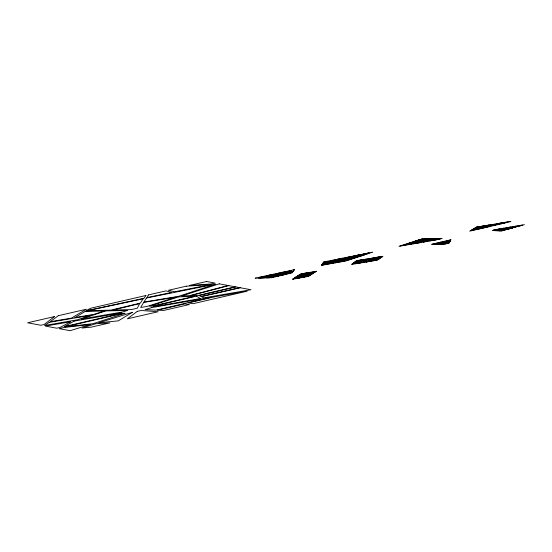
<?xml version="1.0" encoding="UTF-8"?>
<svg xmlns="http://www.w3.org/2000/svg" width="552" height="552" viewBox="0 0 552 552"><rect width="100%" height="100%" fill="white"/><g stroke="black" fill="none" stroke-linecap="round" stroke-linejoin="round"><path stroke-width="0.83" d="M281.727 273.316L280.195 273.633M339.404 258.805L337.927 259.261L338.825 259.688L343.944 258.488L342.026 258.281M324.976 262.366C332.649 260.51 325.901 262.552 323.244 262.731M445.278 241.817L446.216 241.548L445.54 241.838M285.053 272.929L285.294 271.674L286.447 272.315L278.684 273.944L277.283 274.13L276.904 273.613L282.948 272.336M328.661 262.096L328.578 262.504L325.08 263.2L325.3 262.773M339.356 259.868L336.044 260.523M446.644 243.066L441.759 243.487M446.285 243.135L446.651 242.349M329.71 263.09L330.02 262.379M445.402 242.114L445.574 241.755M447.258 241.417L448.838 240.617L446.83 240.72M447.596 242.611L446.333 243.004M448.314 242.314L447.707 242.438M449.804 240.907L448.714 243.094L445.195 243.908L435.825 244.129M445.788 242.038L443.822 242.908M331.076 261.607L330.827 262.055L334.222 261.372L334.609 260.889M291.277 271.984L291.028 272.433L292.615 272.115M284.577 271.825L283.887 271.977M289.938 272.253L288.586 272.522M446.913 241.817L448.065 241.59M321.561 265.257L323.762 261.945L372.683 252.133L345.435 261.075L321.561 265.257L331.821 263.242M287.447 272.46L285.101 272.688M323.396 263.159L321.754 264.967M285.032 273.757L287.447 273.281L287.923 272.653M288.51 273.074L288.158 273.026L288.986 272.44M290.49 272.688L285.584 274.178M325.328 261.634L323.672 262.076M302.786 274.358L301.316 275.386M308.547 274.42L305.132 275.296L308.678 274.641M498.615 229.087L502.189 228.852L501.871 229.018M298.018 277.07L297.107 277.235M311.928 272.667L308.506 273.454M332.663 263.311L336.444 261.827M296.479 278.111L297.852 277.863L295.072 278.498L296.707 277.932M304.476 274.047L303.131 275.048M374.008 259.198L373.552 259.543L376.864 258.936L376.16 259.405M380.528 257.667L382.35 256.701M298.611 276.959L297.142 277.49M331.435 263.525L332.918 262.448L337.686 261.607M309.838 272.377L308.596 273.274L314.964 272.115M306.484 274.799L313.308 273.178M308.872 274.358L309.341 274.02L307.16 274.31M369.95 260.744L368.577 261.096L368.895 260.923M312.618 272.274L314.875 271.819L309.12 272.888M304.042 274.13L302.13 274.358L306.401 273.24M298.473 276.987L298.86 276.745L295.975 277.442M307.561 275.048L307.278 275.241L308.602 274.993L303.876 276.145M308.271 274.917L312.142 273.93M306.408 276.393L304.462 276.862L305.546 276.38C297.556 277.684 310.817 273.157 312.535 273.675M305.698 275.959L307.802 275.572M308.382 274.089L309.079 273.613M359.994 255.859L360.898 255.755M373.573 260.151L370.592 261.089L378.086 259.316L380.369 257.791L379.741 257.805M293.905 278.443L292.905 279.119L293.347 279.098M357.855 263.401L362.919 260.351M358.448 262.628L357.254 262.842M296.438 277.98L297.231 277.477M362.574 262.345L354.729 263.587L356.219 263.028M296.341 276.959L300.999 273.978L306.85 272.916L305.401 273.971L307.429 273.695M298.466 275.903L300.067 274.861M295.665 278.677L296.265 278.284M298.839 277.18L299.398 276.814M295.003 277.621L301.965 276.345L304.29 274.841M303.621 277.221L305.008 276.317M354.011 262.897L352.245 264.339M372.966 259.957L375.077 259.592M298.998 276.469L300.44 275.545M300.164 277.49L301.192 277.311L298.901 278.008L302.255 276.89M376.022 259.088L376.581 258.736L369.874 259.944M369.012 261.524L370.923 260.316L369.115 260.406M360.518 262.952L361.719 262.193L370.364 260.668M435.259 240.017L440.158 238.429M296.051 277.684L295.43 278.077L296.631 277.856M376.395 258.308L373.166 258.764L373.725 258.433M295.672 278.394L295.327 278.608L295.969 278.477M310.045 275.158L311.349 274.351M421.142 242.473L417.65 243.073M302.434 276.78L300.916 277.718L303.655 277.201M355.661 262.6L359.055 261.538M356.419 262.993L357.634 262.248M493.481 224.698L494.288 224.236L491.452 224.733M365.431 259.226L363.264 260.558L366.928 259.902M361.981 262.704L363.264 261.924M379.424 256.984L378.865 257.273L380.362 256.77C374.981 257.446 369.868 258.853 364.741 260.24L367.094 258.95M370.834 259.357L368.605 260.716L379.238 258.867M373.345 260.799L374.718 259.957M304.435 277.07L305.035 276.711M415.994 242.452L417.491 242.19L413.786 243.239L419.23 241.3M371.358 259.267L373.738 257.832M475.086 228.259L476.735 227.265L485.574 225.713M473.616 228.983L474.727 228.321M307.505 275.876L305.318 276.359M308.892 273.219L307.837 273.847L314.081 272.681M369.109 258.612L366.604 260.095L381.108 257.563M305.746 276.076L308.161 275.607L303.296 276.511M311.735 273.827L312.618 273.309M356.923 262.29L358.759 261.703M297.569 278.325L299.86 276.994L294.416 277.98M361.125 261.179L362.519 260.585L358.6 261.337L363.299 259.688L356.461 260.813M364.196 262.338L365.645 261.503M435.197 239.644L433.513 240.065M366.625 261.324L365.245 261.731M359.883 260.254L359.387 260.53L361.567 259.978M485.932 225.513L483.062 227.113L488.879 226.127L491.922 224.478M516.051 226.106L511 228.01M368.025 259.847L370.571 258.929L368.722 259.254M478.674 228.107L479.888 227.431M485.65 226.679L489.313 225.478L484.546 226.706L486.077 226.437M415.753 243.404L419.741 241.21L415.263 241.983L411.074 244.219M364.699 261.669L362.712 262.255M310.114 272.716L306.077 273.481M481.641 227.134L482.379 226.727L478.708 227.638M487.271 225.823L488.61 225.099M356.323 262.021L357.165 261.869M357.834 261.752L356.84 261.924M358.503 261.634L359.697 261.427M412.965 243.894L414.345 243.149M420.327 241.693L418.989 242.411L424.164 241.031M482.641 226.962L486.519 225.464L491.687 224.609M335.395 262.835L338.797 261.013L350.623 259.371M366.169 262L367.839 261.11M471.815 230.667L473.975 229.563M496.02 223.774L497.614 223.56M419.575 241.238L416.484 242.887L414.297 243.397L416.47 243.011M499.243 229.356L500.284 228.804M510.027 227.9L508.482 227.99M511.055 227.721L513.995 226.803L510.027 227.672L511.663 227.396M512.201 227.107L513.139 226.61M513.415 227.307L511.766 227.596M375.877 258.481L370.544 259.537M477.942 228.231L479.233 227.548M377.313 258.226L378.555 257.57L372.331 258.681M429.842 240.955L431.526 240.072L425.695 241.065M409.825 244.439L411.357 244.067M415.366 243.473L417.291 242.811L416.608 242.935M423.95 241.983L426.544 240.617L418.202 242.059M432.796 240.444L434.279 239.665L431.326 240.175M426.606 240.907L425.302 241.272M427.082 241.438L428.842 240.52M504.19 228.618L509.075 227.686M505.19 228.362L506.826 227.969L506.481 228.135M510.172 227.113L507.978 228.259L515.409 227.134M473.554 229.321L474.52 228.825M475.872 228.921L475.231 229.252L476.507 229.032M496.365 224.202L497.78 223.47M416.208 241.817L416.926 241.693M417.498 241.597L418.499 241.424M427.269 240.796L424.674 241.603M499.657 228.907L494.226 230.626M418.72 241.969L418.016 242.162M502.589 222.642L494.233 224.974M365.603 260.082L369.778 258.605M473.25 229.045L480.53 227.783L471.746 229.942M480.53 227.783L472.471 229.508M498.815 223.919L495.965 224.574M338.417 261.655L337.265 262.234L342.447 261.372L344.827 260.454L337.196 261.869M502.065 228.5L504.01 228.162M507.081 227.645L508.723 227.362M510.848 226.996L509.993 227.203M517.983 225.782L520.35 225.375M425.902 240.734L426.372 240.713M488.078 226.265L489.031 226.044M430.339 240.272L428.676 240.61M509.192 227.872L508.316 228.079M255.631 278.132L256.08 277.939M308.968 273.978L309.838 273.475M342.861 260.447L343.744 260.137L342.399 260.282L348.54 259.357L346.746 259.909M346.96 259.882L346.201 260.151L349.678 259.681M437.315 239.271L436.549 239.533L439.247 238.94L436.708 239.333M410.722 242.818L404.43 244.777L407.542 244.474L411.785 243.204L409.812 243.384M348.892 258.695L356.882 257.322M357.71 256.121L362.353 255.452M353.722 257.674L354.915 257.287L354.543 257.315M415.352 241.507L414.117 241.914L414.545 241.866M339.922 260.854L345.304 259.116L354.819 257.998M360.78 255.286L364.486 254.086L367.949 253.685M358.207 256.066L352.348 257.977L354.453 257.591M361.788 255.652L354.225 258.067M418.423 240.223L414.442 241.472L418.782 240.21M410.164 242.894L414.193 241.61M362.036 255.141L365.783 253.954M360.511 255.403L360.932 255.272M362.071 255.231L362.505 255.093M364.016 254.92L363.837 255.038M412.027 242.652L425.606 238.802M405.727 244.633L400.041 245.985M349.844 259.481L353.528 258.343L344.379 259.412M510.766 228.031L509.448 228.328M507.371 228.914L512.58 227.9M359.849 261.848L360.691 261.607M512.111 227.935L512.539 227.817L511.435 227.983M436.791 243.404L435.645 243.715L438.571 243.087L435.818 243.342M434.1 239.616L435.866 239.14L433.009 239.644M506.501 229.397L506.005 229.535L506.826 229.466M506.867 229.377L509.027 228.79M515.057 227.148L513.256 227.41M266.236 277.856L276.014 275.255L279.036 275.186M421.266 241.017L428.676 238.864L427.545 238.899M258.322 278.063L263.663 276.766L264.242 277.194M426.303 238.857L422.97 239.734L424.495 239.699M433.451 238.602L426.323 240.072M429.78 240.127L433.479 239.244L430.719 239.789L431.133 239.768M433.044 239.264L435.763 238.547M261.213 277.987L273.999 274.986L273.219 274.261M428.145 238.74L419.347 241.052L422.832 240.989L431.74 238.65M424.481 240.362L431.353 238.747M438.364 238.478L437.315 238.602L437.715 238.492M439.592 242.763L447.113 240.962L446.347 240.838M260.309 278.008L261.172 277.787L259.626 278.029M262.531 277.953L267.127 276.931L264.298 277.325L265.07 277.29M266.375 276.952L268.375 276.428M267.299 277.828L271.115 276.835L269.928 276.876M268.127 277.808L272.854 276.8M269.079 277.787L292.484 272.295M435.162 238.561L428.014 240.424L424.674 240.506M436.867 238.519L429.063 240.154M439.13 238.457L434.762 239.602L432.478 239.658M435.362 244.246L450.328 240.803M440.627 244.122L443.152 243.466M263.842 277.918L269.707 276.4L267.037 276.455L266.188 275.772M278.104 275.207L277.428 275.379L278.512 275.324M420.617 241.024L421.424 240.817L420.127 240.844M422.259 240.996L425.288 240.341M426.344 240.465L431.609 239.306L430.788 239.313M439.151 244.156L443.132 243.128L437.791 243.618M276.78 275.234L275.372 275.42M443.898 243.453L443.539 243.542L444.256 243.446M338.093 261.386L340.494 260.772M434.376 244.274L438.937 243.273M442.469 244.081L449.521 242.487M441.069 243.694L440.372 243.839M497.29 230.75L499.16 230.391L498.311 230.501M263.953 276.98L265.312 276.635L264.925 276.331L259.005 277.504L260.268 277.546M295.796 277.125L296.81 276.869M494.019 230.619L494.847 230.474M495.061 230.66L496.538 230.329L495.772 230.488M496.441 230.322L497.925 229.956M496.241 230.708L502.375 229.204L504.431 229.287L498.277 230.791M498.773 230.384L501.554 229.818M504.569 229.501L502.182 229.936L504.369 229.494M499.491 230.839L509.441 228.756M264.125 277.104L265.533 276.856M502.886 229.225L499.926 229.894L501.126 229.804M431.94 244.329L435.99 243.349M441.207 242.093L439.903 242.369M290.414 272.785L285.901 273.895L286.453 273.971M487.285 226.7L492.515 225.478L492.094 225.423M480.978 228.086L476.203 229.19L477.025 229.453M476.466 229.273L480.509 228.638M481.937 227.672L483.041 227.879L487.851 226.768M353.991 256.038L355.295 255.893L354.281 256.162M472.615 230.239L476.652 229.335M349.168 257.218L351.452 256.708L348.967 257.115M358.324 255.086L357.482 255.307L359.207 254.838M354.777 256.376L364.486 254.086M349.602 257.432L348.291 257.791M346.801 258.115L350.603 257.363M346.414 257.86L344.993 257.839L347.587 257.432L346.221 257.729M346.67 258.032L343.24 259.019M354.805 256.39L353.728 256.673M443.967 241.852L447.403 241.107M270.549 275.662L271.149 275.593M282.948 272.177L282.969 273.123L277.38 274.254L276.814 273.488L277.132 273.916L274.592 274.496M273.675 274.689L277.159 273.951M328.433 261.634L334.526 260.565L334.415 260.13L330.351 261.234M334.477 260.365L335.788 260.089M498.49 229.508L497.076 230.067L508.82 227.817M286.053 272.143L287.33 271.874M273.937 274.93L272.778 275.248M322.885 263.263L346.939 258.212L345.897 257.508M322.471 263.89L335.795 261.22L336.085 260.585L335.492 259.592M329.903 262.655L326.149 263.407L325.521 264.291L332.815 262.524M290.262 271.549L291.642 270.583L287.005 271.563L287.551 272.088L290.262 271.549L290.311 271.894M321.975 264.636L332.918 262.448M449.901 241.7L443.401 242.99L443.684 242.459L450.149 241.183M446.464 242.687L449.742 242.031M293.215 271.322L284.211 273.385L292.967 271.653M447.424 241.065L450.487 240.465M359.407 255.928L355.557 256.997M358.89 255.328L360.187 255.072M355.743 261.337L356.323 261.227L354.06 262.559M305.974 273.55L310.21 272.798L308.706 273.192M414.504 242.39L413.048 242.763L414.159 242.569M299.143 275.034L307.795 273.433L306.353 274.461L297.452 276.09M304.725 275.572L311.535 274.316M303.572 276.352L310.293 275.117M510.427 221.38L497.469 223.636M295.948 277.028L302.869 275.765M298.756 276.821L302.213 276.186M296.831 277.732L299.412 277.263M299.129 277.421L300.723 277.132M293.588 278.505L298.956 277.525M305.187 276.621L309.051 275.917M301.075 277.621L303.766 277.125M414.221 242.542L416.532 242.121M353.452 263L360.456 261.738M357.254 262.483L355.654 263.028L356.647 262.855M360.27 261.848L358.814 262.331L359.766 262.165M352.486 263.704L359.235 262.49M362.429 262.428L362.885 262.352L362.181 262.586M301.916 277.097L303.724 276.807L301.675 277.249M515.092 226.644L517.189 226.272L514.464 226.996M501.03 230.902L502.548 230.632M308.064 275.662L309.976 275.317M299.267 277.345L309.734 275.476M424.888 241.486L423.163 241.942L424.453 241.714M514.54 226.948L513.767 227.148L514.374 227.044M496.641 224.057L497.89 223.691L497.069 223.836M487.657 225.616L486.567 225.809L487.94 225.464M433.603 240.023L431.547 240.382L434.058 239.782M354.322 262.366L361.67 261.082M355.874 263.256L358.869 262.731M314.743 271.901L315.509 271.763M476.238 227.258L485.767 225.602M490.604 225.195L502.251 223.567M474.361 228.383L483.649 226.789M470.939 230.425L472.898 230.087M414.731 242.266L418.664 241.59M360.532 260.551L364.348 259.895M370.295 260.716L371.641 260.482M358.621 262.897L361.346 262.428M370.93 260.923L372.8 260.599M355.315 261.648L363.865 260.192M433.906 239.858L436.08 239.492L435.073 239.52M366.383 261.889L369.592 261.427M421.169 239.223L422.949 238.94M343.544 260.972L347.443 260.42M493.999 230.011L494.709 229.922L493.115 230.308M409.425 242.983L414.635 242.321M450.018 239.961L450.777 239.865M362.56 255.383L362.919 255.341M350.306 258.232L352.79 257.832M362.043 255.624L356.771 256.231L364.286 254.893M404.457 245.026L406.072 244.846L403.581 245.302M438.612 239.133L440.144 238.975M293.167 269.983L294.299 269.873M413.551 241.666L415.815 241.465M508.157 228.694L509.951 228.618M419.044 240.548L417.533 240.879L417.954 240.858M415.104 241.397L416.429 241.293M514.285 227.1L515.865 227.01M508.447 228.949L506.833 229.239L507.481 229.211M507.24 229.356L500.243 230.66L500.609 230.653M315.399 271.418L316.089 271.391M442.359 243.328L441.145 243.639M511.842 227.79L512.567 227.596M419.313 239.823L424.384 239.119M266.305 277.276L266.864 277.263L265.498 277.49M429.007 239.368L430.691 239.03L430.291 239.03M426.606 239.147L423.004 239.485M436.28 239.202L437.688 239.078M418.023 240.237L423.046 240.079M418.264 240.154L420.679 240.085M277.373 275.62L280.533 274.924L280.119 274.903M272.088 276.297L275.082 276.221M438.598 243.404L437.425 243.715M441.572 243.874L442.097 243.742M267.161 277.056L269.41 277.014M267.796 277.442L267.251 277.449L268.582 277.235M436.266 244.012L439.978 243.943M371.358 252.402L371.903 252.395M518.507 226.285L517.907 226.292L520.501 225.747M496.131 229.88L496.524 229.887L494.033 230.398L494.406 230.412M498.87 230.646L500.098 230.695M499.429 230.225L500.043 230.074M495.875 230.218L496.241 230.232L495.116 230.405M503.707 229.459L504.887 229.515M500.077 230.35L501.264 230.405M499.374 230.522L499.864 230.405M521.833 225.119L522.634 225.161M281.872 274.468L283.583 274.234L283.093 274.178M496.193 224.643L497.159 224.754M280.989 274.675L283.314 274.965M488.278 226.831L486.54 226.596L480.488 228.01L482.137 228.259M275.634 276.076L277.525 276.324M484.877 226.989L494.102 224.954L495.385 225.168M284.018 273.958L286.274 274.275M287.447 273.281L288.123 273.378M506.557 222.566L503.514 222.891L504.424 223.063M483.041 227.879L483.49 227.948M438.778 242.638L440.517 242.908L444.588 241.955L442.835 241.672M363.52 253.975L363.954 254.141M358.207 255.038L359.214 255.466L349.823 257.536L348.643 256.956M353.749 255.935L354.881 256.425M269.769 275.006L270.604 275.703M447.582 241.962L446.52 242.287L447.582 241.962M286.84 272.716L285.08 273.164L286.84 272.716M271.094 274.917C260.868 277.318 277.152 273.827 271.094 274.917M148.35 294.934L147.136 297.542L171.569 292.457L165.973 290.869L148.35 294.934M450.818 239.768L449.266 243.018L444.967 244.018L431.643 244.336L450.818 239.768M139.546 303.648L137.345 308.195L131.286 309.582L112.939 310.024L139.546 303.648M143.679 302.413L140.65 307.478L147.025 306.443L176.205 297.114L143.679 302.413M143.092 298.804L140.394 303.096L110.986 310.1L86.947 310.81L143.092 298.804M146.466 298.018L143.872 302.041L178.448 296.376L215.722 284.059L146.466 298.018M145.921 295.492L144.024 298.273L85.988 310.79L90.383 308.306L145.921 295.492M294.423 269.714L292.008 272.929L271.577 277.718L255.141 278.146L294.423 269.714M365.003 253.768L369.053 252.995L365.003 253.768M306.919 276.407L307.768 276.241L306.919 276.407M54.614 316.551L44.105 324.5L40.862 325.252L27.6 322.782L54.614 316.551M137.317 311.342L127.381 318.828L158.134 311.735L141.333 310.493L137.317 311.342M58.312 315.703L50.142 321.712L71.387 318.138L86.381 309.223L58.312 315.703M356.599 260.716L351.417 264.484L377.458 260.109L382.943 256.287L356.599 260.716M49.231 322.34L44.526 325.535L77.328 319.801L91.473 315.13L49.231 322.34M369.191 261.179L366.431 261.752L369.191 261.179M377.706 259.578L373.966 260.627L377.706 259.578M316.275 271.273L308.368 276.352L292.339 279.284L300.964 273.895L316.275 271.273M132.356 312.349L118.321 320.843L98.553 322.837L132.356 312.349M85.174 311.445L74.817 317.635L93.667 314.426L104.514 310.969L85.174 311.445M476.431 227.148L469.711 231.157L510.869 221.559L476.431 227.148M74.175 321.098L64.204 326.667L121.861 313.212L121.543 312.86L74.175 321.098M70.601 321.747L60.347 327.343L56.725 328.198L45.34 326.08L70.601 321.747M494.813 229.735L492.405 230.55L501.485 230.922L524.4 224.685L494.813 229.735M105.66 310.928L81.289 319.077L122.71 311.942L127.684 310.431L105.66 310.928M124.938 313.329L93.046 323.679L65.212 326.825L123.11 313.336L124.938 313.329M219.241 283.838L181.663 295.962L189.557 295.651L228.169 285.501L219.241 283.838M178.655 296.879L149.592 306.215L152.711 306.084L194.725 296.258L178.655 296.879M422.218 238.892L398.999 246.323L438.688 239.416L442.104 238.381L422.218 238.892M504.28 229.777L502.603 230.218L504.804 229.735L504.28 229.777M95.772 323.741L82.069 328.047L91.308 327.15L109.876 322.865L95.772 323.741M90.362 324.459L70.09 330.682L59.195 328.654L64.115 327.474L90.362 324.459M151.814 307.567L145.072 309.624L156.023 310.127L211.03 297.252L151.814 307.567M511.297 228.155L509.482 228.487L511.297 228.155M439.357 243.529L438.716 243.694L440.731 243.501L439.357 243.529M228.825 285.619L190.461 295.693L198.168 295.465L235.283 286.819L228.825 285.619M433.306 238.871L431.974 239.119L433.306 238.871M498.159 230.281L497.145 230.432L498.159 230.281M278.346 275.683L272.012 277.111L278.912 275.745L278.346 275.683M284.328 274.303L280.112 275.289L284.86 274.372L284.328 274.303M284.763 274.061C282.396 274.51 288.02 273.268 284.763 274.061M235.911 286.936L199.196 295.513L200.873 296.507L239.734 287.647L235.911 286.936M196.408 296.162L153.401 306.174L154.477 306.601L200.376 298.549L196.408 296.162M214.645 296.797L188.342 302.931L193.041 303.683L247.144 291.201L214.645 296.797M186.259 286.191L168.388 290.311L174.722 291.753L211.071 284.522L186.259 286.191M206.62 281.492L189.343 285.481L211.03 283.969L215.011 283.052L206.62 281.492M189.06 304.6L163.827 310.417L157.348 310.224L184.961 303.89L189.06 304.6M240.355 287.764L201.321 296.659L203.743 297.901L250.946 289.731L240.355 287.764M272.35 275.165L268.037 275.952L272.35 275.165"/></g></svg>
